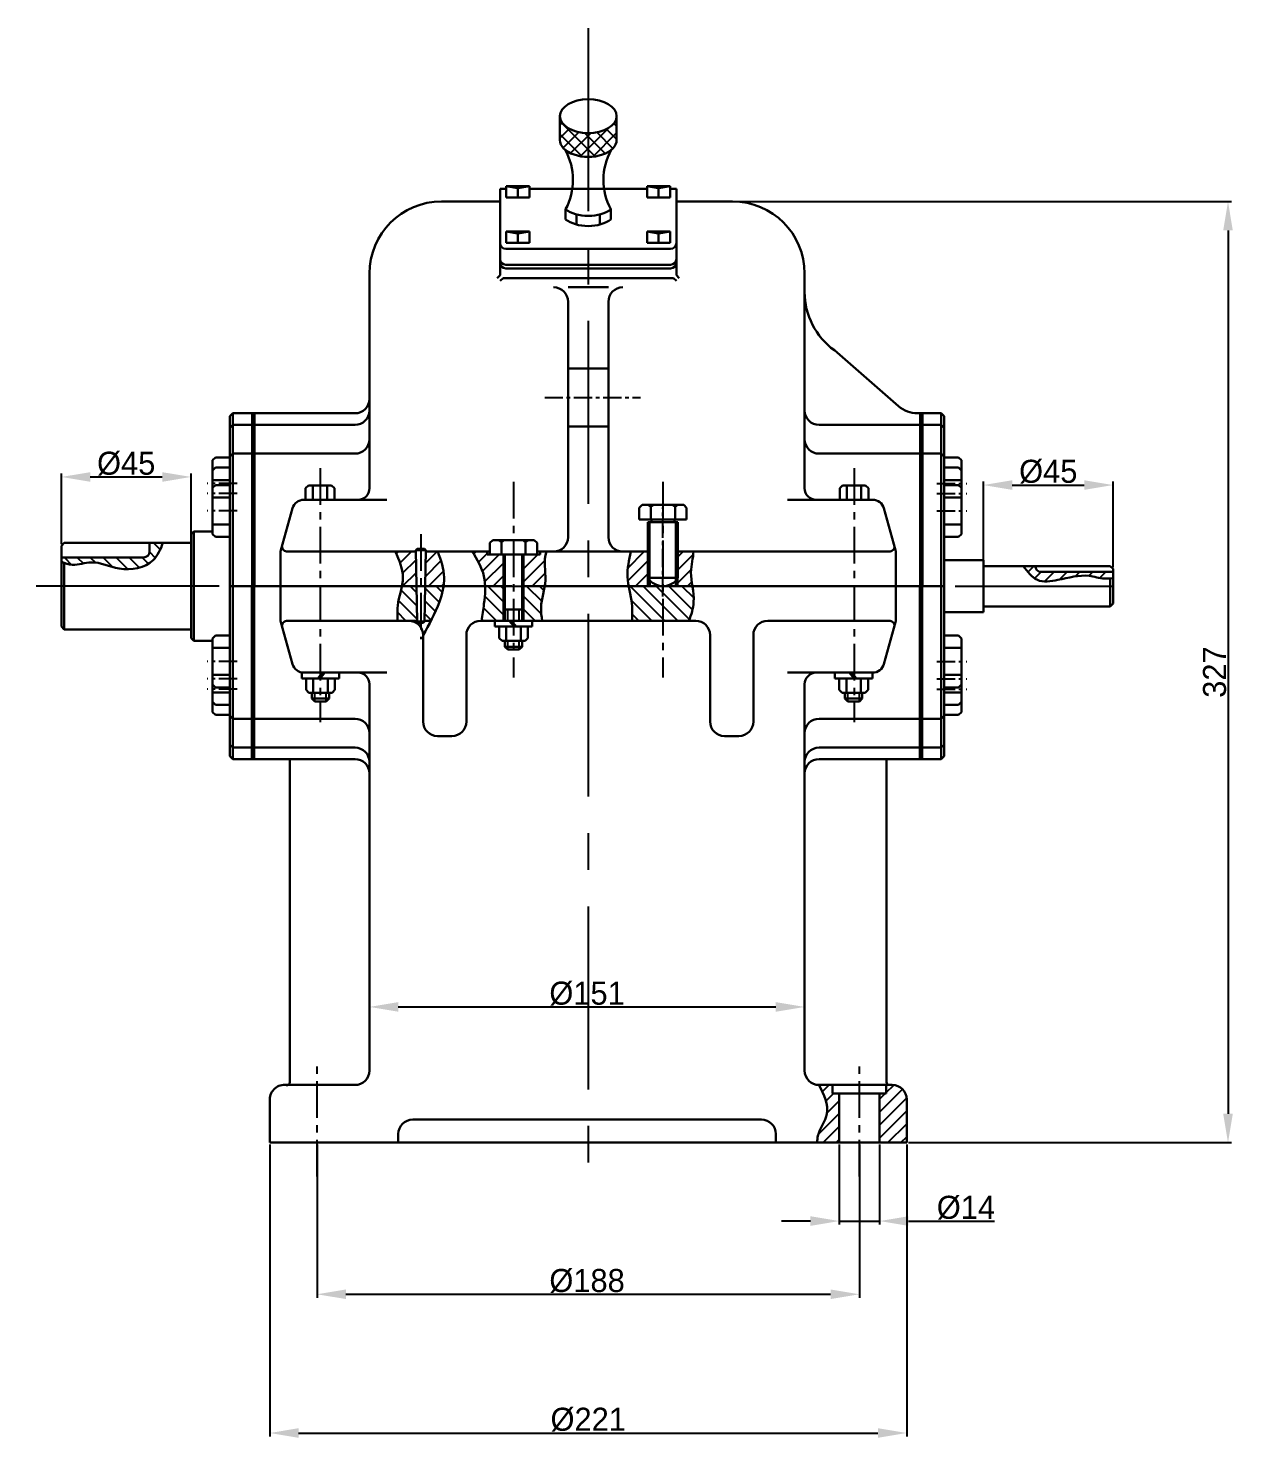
# Model space of a CAD drawing. Header units: millimetres. Extents: x 195 to 1387, y 105 to 1062.
# Drawn here: x 968.8 to 1386.8, y 567.5 to 1056.7 of the extents above; entities that cross this region are included whole.
import ezdxf

# ---------------------------------------------------------------- set-up
doc = ezdxf.new("R2010")
doc.units = ezdxf.units.MM
doc.header["$PDSIZE"] = -1
doc.linetypes.add('CENTER', pattern=[10.16, 6.35, -1.27, 1.27, -1.27])
doc.layers.get('0').update_dxf_attribs({"lineweight": 30})
doc.layers.add('中心线', color=1, linetype='CENTER')
doc.layers.add('细线', color=7, linetype='Continuous')
doc.layers.add('特粗线', color=7, linetype='Continuous', lineweight=60)
doc.dimstyles.new('ISO-25', dxfattribs={"dimtxt": 8, "dimasz": 10, "dimexe": 1.25, "dimexo": 0.625, "dimtad": 1, "dimdec": 0, "dimtxsty": 'Standard', "dimcen": 2.5, "dimadec": 0, "dimazin": 0, "dimtfac": 1, "dimtdec": 0, "dimtmove": 0, "dimatfit": 3, "dimfxl": 1, "dimarcsym": 0})

# ---------------------------------------------------------------- blocks, each defined once
blk = doc.blocks.new('*D17')
at = {"layer": 'Defpoints', "color": 0, "transparency": 16777216}
for p in [(1052.65, 669.95), (1273.65, 669.95), (1273.65, 569.16)]:
    blk.add_point(p, dxfattribs=at)
at = {"layer": '细线', "color": 0, "lineweight": -2, "transparency": 16777216}
for p, q in [((1052.65, 669.32), (1052.65, 567.91)), ((1273.65, 669.32), (1273.65, 567.91)), ((1062.65, 569.16), (1263.65, 569.16))]:
    blk.add_line(p, q, dxfattribs=at)
at = {"layer": '细线', "color": 0, "transparency": 16777216}
for points in [[(1062.65, 570.83), (1062.65, 567.5), (1052.65, 569.16)], [(1263.65, 570.83), (1263.65, 567.5), (1273.65, 569.16)]]:
    blk.add_solid(points, dxfattribs=at)
at = {"layer": '细线', "color": 0, "transparency": 16777216, "insert": (1163.15, 573.79), "char_height": 8, "attachment_point": 5}
blk.add_mtext('%%c221', dxfattribs=at)
blk = doc.blocks.new('*D25')
at = {"layer": 'Defpoints', "color": 0, "transparency": 16777216}
for p in [(1193.72, 996.55), (1273.65, 669.95), (1385.14, 669.95)]:
    blk.add_point(p, dxfattribs=at)
at = {"layer": '细线', "color": 0, "lineweight": -2, "transparency": 16777216}
for p, q in [((1194.35, 996.55), (1386.39, 996.55)), ((1385.14, 986.55), (1385.14, 679.95)), ((1274.27, 669.95), (1386.39, 669.95))]:
    blk.add_line(p, q, dxfattribs=at)
at = {"layer": '细线', "color": 0, "transparency": 16777216}
for points in [[(1383.47, 986.55), (1386.8, 986.55), (1385.14, 996.55)], [(1383.47, 679.95), (1386.8, 679.95), (1385.14, 669.95)]]:
    blk.add_solid(points, dxfattribs=at)
at = {"layer": '细线', "color": 0, "transparency": 16777216, "insert": (1380.51, 833.25), "char_height": 8, "attachment_point": 5, "rotation": 90}
blk.add_mtext('327', dxfattribs=at)
blk = doc.blocks.new('*D27')
at = {"layer": 'Defpoints', "color": 0, "transparency": 16777216}
for p in [(1238.24, 717.03), (1087.24, 694.95), (1238.24, 694.95)]:
    blk.add_point(p, dxfattribs=at)
at = {"layer": '细线', "color": 0, "lineweight": -2, "transparency": 16777216}
for p, q in [((1087.24, 695.57), (1087.24, 718.28)), ((1097.24, 717.03), (1228.24, 717.03)), ((1238.24, 695.57), (1238.24, 718.28))]:
    blk.add_line(p, q, dxfattribs=at)
at = {"layer": '细线', "color": 0, "transparency": 16777216}
for points in [[(1097.24, 718.7), (1097.24, 715.37), (1087.24, 717.03)], [(1228.24, 718.7), (1228.24, 715.37), (1238.24, 717.03)]]:
    blk.add_solid(points, dxfattribs=at)
at = {"layer": '细线', "color": 0, "transparency": 16777216, "insert": (1162.74, 721.66), "char_height": 8, "attachment_point": 5}
blk.add_mtext('%%c151', dxfattribs=at)
blk = doc.blocks.new('*D28')
at = {"layer": 'Defpoints', "color": 0, "transparency": 16777216}
for p in [(1069.06, 669.95), (1257.24, 669.95), (1257.24, 617.31)]:
    blk.add_point(p, dxfattribs=at)
at = {"layer": '细线', "color": 0, "lineweight": -2, "transparency": 16777216}
for p, q in [((1069.06, 669.32), (1069.06, 616.06)), ((1257.24, 669.32), (1257.24, 616.06)), ((1079.06, 617.31), (1247.24, 617.31))]:
    blk.add_line(p, q, dxfattribs=at)
at = {"layer": '细线', "color": 0, "transparency": 16777216}
for points in [[(1079.06, 618.98), (1079.06, 615.65), (1069.06, 617.31)], [(1247.24, 618.98), (1247.24, 615.65), (1257.24, 617.31)]]:
    blk.add_solid(points, dxfattribs=at)
at = {"layer": '细线', "color": 0, "transparency": 16777216, "insert": (1162.74, 621.94), "char_height": 8, "attachment_point": 5}
blk.add_mtext('%%c188', dxfattribs=at)
blk = doc.blocks.new('*D37')
at = {"layer": 'Defpoints', "color": 0, "transparency": 16777216}
for p in [(1250.24, 669.95), (1264.24, 669.95), (1264.24, 642.72)]:
    blk.add_point(p, dxfattribs=at)
at = {"layer": '细线', "color": 0, "lineweight": -2, "transparency": 16777216}
for p, q in [((1250.24, 669.32), (1250.24, 641.47)), ((1264.24, 669.32), (1264.24, 641.47)), ((1240.24, 642.72), (1230.24, 642.72)), ((1250.24, 642.72), (1264.24, 642.72)), ((1274.24, 642.72), (1304.16, 642.72))]:
    blk.add_line(p, q, dxfattribs=at)
at = {"layer": '细线', "color": 0, "transparency": 16777216}
for points in [[(1240.24, 644.39), (1240.24, 641.05), (1250.24, 642.72)], [(1274.24, 644.39), (1274.24, 641.05), (1264.24, 642.72)]]:
    blk.add_solid(points, dxfattribs=at)
at = {"layer": '细线', "color": 0, "transparency": 16777216, "insert": (1294.2, 647.34), "char_height": 8, "attachment_point": 5}
blk.add_mtext('%%c14', dxfattribs=at)
blk = doc.blocks.new('*D41')
at = {"layer": 'Defpoints', "color": 0, "transparency": 16777216}
for p in [(1025.33, 900.96), (980.33, 877.05), (1025.33, 878.05)]:
    blk.add_point(p, dxfattribs=at)
at = {"layer": '细线', "color": 0, "lineweight": -2, "transparency": 16777216}
for p, q in [((980.33, 877.67), (980.33, 902.21)), ((990.33, 900.96), (1015.33, 900.96)), ((1025.33, 878.67), (1025.33, 902.21))]:
    blk.add_line(p, q, dxfattribs=at)
at = {"layer": '细线', "color": 0, "transparency": 16777216}
for points in [[(990.33, 902.62), (990.33, 899.29), (980.33, 900.96)], [(1015.33, 902.62), (1015.33, 899.29), (1025.33, 900.96)]]:
    blk.add_solid(points, dxfattribs=at)
at = {"layer": '细线', "color": 0, "transparency": 16777216, "insert": (1002.83, 905.58), "char_height": 8, "attachment_point": 5}
blk.add_mtext('%%c45', dxfattribs=at)
blk = doc.blocks.new('*D42')
at = {"layer": 'Defpoints', "color": 0, "transparency": 16777216}
for p in [(1345.26, 898.15), (1300.26, 870.05), (1345.26, 869.05)]:
    blk.add_point(p, dxfattribs=at)
at = {"layer": '细线', "color": 0, "lineweight": -2, "transparency": 16777216}
for p, q in [((1300.26, 870.67), (1300.26, 899.4)), ((1310.26, 898.15), (1335.26, 898.15)), ((1345.26, 869.67), (1345.26, 899.4))]:
    blk.add_line(p, q, dxfattribs=at)
at = {"layer": '细线', "color": 0, "transparency": 16777216}
for points in [[(1310.26, 899.82), (1310.26, 896.49), (1300.26, 898.15)], [(1335.26, 899.82), (1335.26, 896.49), (1345.26, 898.15)]]:
    blk.add_solid(points, dxfattribs=at)
at = {"layer": '细线', "color": 0, "transparency": 16777216, "insert": (1322.76, 902.78), "char_height": 8, "attachment_point": 5}
blk.add_mtext('%%c45', dxfattribs=at)

msp = doc.modelspace()

# ---------------------------------------------------------------- hatches: boundary and pattern name
at = {"layer": '细线'}
h = msp.add_hatch(dxfattribs=at)
h.set_pattern_fill('ANSI37', color=256, angle=90)
edge = h.paths.add_edge_path()
edge.add_ellipse((1163.15, 1026.17), major_axis=(-9.85, 0), ratio=0.595564, start_angle=0, end_angle=90, ccw=False)
edge.add_line((1153.3, 1026.17), (1153.3, 1025.17))
edge.add_line((1153.3, 1025.17), (1153.3, 1017.9))
edge.add_ellipse((1163.15, 1017.9), major_axis=(-9.85, 0), ratio=0.595564, start_angle=360, end_angle=396.0961)
edge.add_ellipse((1163.15, 1017.9), major_axis=(-9.85, 0), ratio=0.595564, start_angle=396.0961, end_angle=450)
edge.add_line((1163.15, 1012.03), (1163.15, 1020.3))
edge = h.paths.add_edge_path()
edge.add_ellipse((1163.15, 1017.9), major_axis=(-9.85, 0), ratio=0.595564, start_angle=503.9039, end_angle=540)
edge.add_line((1173, 1017.9), (1173, 1025.17))
edge.add_line((1173, 1025.17), (1173, 1026.17))
edge.add_ellipse((1163.15, 1026.17), major_axis=(-9.85, 0), ratio=0.595564, start_angle=90, end_angle=180, ccw=False)
edge.add_line((1163.15, 1020.3), (1163.15, 1012.03))
edge.add_ellipse((1163.15, 1017.9), major_axis=(-9.85, 0), ratio=0.595564, start_angle=450, end_angle=503.9039)
h = msp.add_hatch(dxfattribs=at)
h.set_pattern_fill('ANSI31', color=256, angle=90)
edge = h.paths.add_edge_path()
edge.add_spline(control_points=[(981.33, 871.1), (982.25, 870.78), (985.3, 870.03), (991.93, 872.53), (1000.68, 867.76), (1012.09, 869.88), (1014.73, 875.79), (1015.57, 878.05)], knot_values=[1.498811, 1.498811, 1.498811, 1.498811, 4.417883, 11.044477, 20.980971, 33.080141, 39.995309, 39.995309, 39.995309, 39.995309], degree=3, periodic=0)
edge.add_line((1015.57, 878.05), (1010.92, 878.05))
edge.add_line((1010.92, 878.05), (1010.92, 875.05))
edge.add_arc((1008.92, 875.05), 2, -90, 0, ccw=False)
edge.add_line((1008.92, 873.05), (980.33, 873.05))
edge.add_line((980.33, 873.05), (980.33, 871.49))
edge.add_spline(control_points=[(980.33, 871.49), (980.66, 871.35), (981, 871.22), (981.33, 871.1)], knot_values=[39.995309, 39.995309, 39.995309, 39.995309, 41.052372, 41.052372, 41.052372, 41.052372], degree=3, periodic=0)
h = msp.add_hatch(dxfattribs=at)
h.set_pattern_fill('ANSI31', color=256)
h.set_pattern_definition([(45, (-244.7357, 0), (-2.245064, 2.245064), [])])
edge = h.paths.add_edge_path()
edge.add_line((1103.36, 875.05), (1096.2, 875.05))
edge.add_spline(control_points=[(1096.2, 875.05), (1097.51, 872.07), (1099.26, 868.11), (1098.72, 864.06), (1098.52, 863.05)], knot_values=[0, 0, 0, 0, 9.350647, 12.461994, 12.461994, 12.461994, 12.461994], degree=3, periodic=0)
edge.add_line((1098.52, 863.05), (1103.6, 863.05))
edge.add_line((1103.6, 863.05), (1103.36, 875.05))
edge = h.paths.add_edge_path()
edge.add_spline(control_points=[(1112.98, 863.05), (1113.13, 864.06), (1113.43, 868.13), (1112.01, 872.08), (1110.95, 875.05)], knot_values=[0, 0, 0, 0, 3.062649, 12.304009, 12.304009, 12.304009, 12.304009], degree=3, periodic=0)
edge.add_line((1110.95, 875.05), (1106.82, 875.05))
edge.add_line((1106.82, 875.05), (1106.58, 863.05))
edge.add_line((1106.58, 863.05), (1112.98, 863.05))
edge = h.paths.add_edge_path()
edge.add_line((1133.73, 874.05), (1128.03, 874.05))
edge.add_line((1128.03, 874.05), (1128.03, 875.05))
edge.add_line((1128.03, 875.05), (1122.93, 875.05))
edge.add_spline(control_points=[(1122.93, 875.05), (1124.6, 872.3), (1126.9, 868.5), (1127.36, 864.24), (1127.39, 863.05)], knot_values=[0, 0, 0, 0, 9.408365, 12.973442, 12.973442, 12.973442, 12.973442], degree=3, periodic=0)
edge.add_line((1127.39, 863.05), (1133.73, 863.05))
edge.add_line((1133.73, 863.05), (1133.73, 874.05))
edge = h.paths.add_edge_path()
edge.add_spline(control_points=[(1148.05, 863.05), (1148.16, 863.73), (1148.64, 867.68), (1147.47, 871.71), (1148.7, 875.05)], knot_values=[0, 0, 0, 0, 2.087148, 12.131984, 12.131984, 12.131984, 12.131984], degree=3, periodic=0)
edge.add_line((1148.7, 875.05), (1146.43, 875.05))
edge.add_line((1146.43, 875.05), (1146.43, 874.05))
edge.add_line((1146.43, 874.05), (1140.73, 874.05))
edge.add_line((1140.73, 874.05), (1140.73, 863.05))
edge.add_line((1140.73, 863.05), (1148.05, 863.05))
edge = h.paths.add_edge_path()
edge.add_line((1183.87, 875.05), (1177.93, 875.05))
edge.add_spline(control_points=[(1177.93, 875.05), (1177.29, 872.13), (1176.4, 868.11), (1177, 864.13), (1177.2, 863.05)], knot_values=[0, 0, 0, 0, 8.809487, 12.122168, 12.122168, 12.122168, 12.122168], degree=3, periodic=0)
edge.add_line((1177.2, 863.05), (1183.87, 863.05))
edge.add_line((1183.87, 863.05), (1183.87, 875.05))
edge = h.paths.add_edge_path()
edge.add_spline(control_points=[(1199.31, 863.05), (1199.06, 864.72), (1198.32, 869.39), (1199.65, 872.82), (1199.65, 875.05)], knot_values=[0, 0, 0, 0, 4.929223, 14.126739, 14.126739, 14.126739, 14.126739], degree=3, periodic=0)
edge.add_line((1199.65, 875.05), (1194.27, 875.05))
edge.add_line((1194.27, 875.05), (1194.27, 863.05))
edge.add_line((1194.27, 863.05), (1199.31, 863.05))
h.paths.add_polyline_path([(1184.57, 865.01, -0.047041), (1183.87, 865.93), (1183.87, 863.05), (1184.57, 863.05)])
h.paths.add_polyline_path([(1194.27, 865.93, -0.047041), (1193.57, 865.01), (1193.57, 863.05), (1194.27, 863.05)])
h = msp.add_hatch(dxfattribs=at)
h.set_pattern_fill('ANSI31', color=256)
h.set_pattern_definition([(45, (-234.7357, 0), (-2.245064, 2.245064), [])])
edge = h.paths.add_edge_path()
edge.add_arc((1320.26, 870.05), 2, 180, 270, ccw=False)
edge.add_line((1318.26, 870.05), (1314.1, 870.05))
edge.add_spline(control_points=[(1314.1, 870.05), (1315.56, 868.06), (1318.52, 863.99), (1327.64, 865.29), (1335.1, 867.6), (1341.15, 865.59), (1343.58, 865.66), (1344.26, 865.73)], knot_values=[0, 0, 0, 0, 6.862652, 13.992725, 24.931987, 30.283326, 32.332083, 32.332083, 32.332083, 32.332083], degree=3, periodic=0)
edge.add_spline(control_points=[(1344.26, 865.73), (1344.59, 865.76), (1344.93, 865.81), (1345.26, 865.86)], knot_values=[32.332083, 32.332083, 32.332083, 32.332083, 33.343447, 33.343447, 33.343447, 33.343447], degree=3, periodic=0)
edge.add_line((1345.26, 865.86), (1345.26, 868.05))
edge.add_line((1345.26, 868.05), (1320.26, 868.05))
h = msp.add_hatch(dxfattribs=at)
h.set_pattern_fill('ANSI31', color=256, angle=90)
h.set_pattern_definition([(135, (-244.7357, 0), (-2.245064, -2.245064), [])])
edge = h.paths.add_edge_path()
edge.add_line((1103.6, 863.05), (1098.52, 863.05))
edge.add_spline(control_points=[(1098.52, 863.05), (1098.07, 860.79), (1096.72, 856.81), (1096.94, 852.77), (1097.04, 851.05)], knot_values=[12.461994, 12.461994, 12.461994, 12.461994, 19.383069, 24.545653, 24.545653, 24.545653, 24.545653], degree=3, periodic=0)
edge.add_line((1097.04, 851.05), (1100.86, 851.05))
edge.add_line((1100.86, 851.05), (1103.83, 851.05))
edge.add_line((1103.83, 851.05), (1103.6, 863.05))
edge = h.paths.add_edge_path()
edge.add_spline(control_points=[(1108.57, 851.05), (1109.66, 853.16), (1111.46, 857.02), (1112.7, 861.2), (1112.98, 863.05)], knot_values=[12.304009, 12.304009, 12.304009, 12.304009, 19.459979, 25.038318, 25.038318, 25.038318, 25.038318], degree=3, periodic=0)
edge.add_line((1112.98, 863.05), (1106.58, 863.05))
edge.add_line((1106.58, 863.05), (1106.34, 851.05))
edge.add_line((1106.34, 851.05), (1108.57, 851.05))
edge = h.paths.add_edge_path()
edge.add_line((1133.73, 863.05), (1127.39, 863.05))
edge.add_spline(control_points=[(1127.39, 863.05), (1127.44, 861.02), (1127.01, 856.92), (1126.43, 852.98), (1126.13, 851.05)], knot_values=[12.973442, 12.973442, 12.973442, 12.973442, 19.049997, 24.964293, 24.964293, 24.964293, 24.964293], degree=3, periodic=0)
edge.add_line((1126.13, 851.05), (1133.73, 851.05))
edge.add_line((1133.73, 851.05), (1133.73, 863.05))
edge = h.paths.add_edge_path()
edge.add_spline(control_points=[(1147.2, 851.05), (1146.93, 852.56), (1146.41, 856.61), (1147.64, 860.56), (1148.05, 863.05)], knot_values=[12.131984, 12.131984, 12.131984, 12.131984, 16.692239, 24.34762, 24.34762, 24.34762, 24.34762], degree=3, periodic=0)
edge.add_line((1148.05, 863.05), (1140.73, 863.05))
edge.add_line((1140.73, 863.05), (1140.73, 851.05))
edge.add_line((1140.73, 851.05), (1147.2, 851.05))
edge = h.paths.add_edge_path()
edge.add_line((1189.07, 863.05), (1177.2, 863.05))
edge.add_spline(control_points=[(1177.2, 863.05), (1177.58, 861.02), (1178.6, 857.05), (1178.4, 853.02), (1178.31, 851.05)], knot_values=[12.122168, 12.122168, 12.122168, 12.122168, 18.302542, 24.196774, 24.196774, 24.196774, 24.196774], degree=3, periodic=0)
edge.add_line((1178.31, 851.05), (1189.07, 851.05))
edge.add_line((1189.07, 851.05), (1189.07, 863.05))
edge = h.paths.add_edge_path()
edge.add_spline(control_points=[(1198.09, 851.05), (1198.92, 853.16), (1200.14, 857), (1199.57, 861.23), (1199.31, 863.05)], knot_values=[14.126739, 14.126739, 14.126739, 14.126739, 20.867481, 26.195087, 26.195087, 26.195087, 26.195087], degree=3, periodic=0)
edge.add_line((1199.31, 863.05), (1189.07, 863.05))
edge.add_line((1189.07, 863.05), (1189.07, 851.05))
edge.add_line((1189.07, 851.05), (1198.09, 851.05))
h = msp.add_hatch(dxfattribs=at)
h.set_pattern_fill('ANSI31', color=256)
edge = h.paths.add_edge_path()
edge.add_line((1250.24, 686.95), (1247.95, 686.95))
edge.add_line((1247.95, 686.95), (1247.95, 689.95))
edge.add_line((1247.95, 689.95), (1243.2, 689.95))
edge.add_spline(control_points=[(1243.2, 689.95), (1244.9, 686.54), (1247.94, 680.42), (1242.89, 674.22), (1242.59, 670.73), (1242.58, 669.95)], knot_values=[0, 0, 0, 0, 10.413172, 18.670034, 21.02043, 21.02043, 21.02043, 21.02043], degree=3, periodic=0)
edge.add_line((1242.58, 669.95), (1250.24, 669.95))
edge.add_line((1250.24, 669.95), (1250.24, 686.95))
h.paths.add_polyline_path([(1273.65, 684.95, 0.414214), (1268.65, 689.95), (1267.68, 689.95), (1266.53, 689.95), (1266.53, 686.95), (1264.24, 686.95), (1264.24, 669.95), (1273.65, 669.95)])

# ---------------------------------------------------------------- linework, layer by layer
for p, q in [((1153.3, 1026.17), (1153.3, 1025.17)), ((1153.3, 1025.17), (1153.3, 1017.9)), ((1173, 1026.17), (1173, 1025.17)), ((1173, 1025.17), (1173, 1017.9)), ((1132.58, 1000.9), (1134.72, 1000.9)), ((1132.58, 1000.9), (1132.58, 982.14)), ((1142.72, 1001.9), (1134.72, 1001.9)), ((1134.72, 1001.9), (1134.72, 1000.9)), ((1134.72, 1001.9), (1138.72, 1001.14)), ((1134.72, 1000.9), (1134.72, 997.9)), ((1138.72, 1001.14), (1142.72, 1001.9)), ((1138.72, 1001.14), (1138.72, 997.9)), ((1142.72, 997.9), (1142.72, 1001.9)), ((1142.72, 1000.9), (1183.58, 1000.9)), ((1183.58, 997.9), (1183.58, 1001.9)), ((1183.58, 1001.9), (1191.58, 1001.9)), ((1187.58, 1001.14), (1183.58, 1001.9)), ((1191.58, 1001.9), (1187.58, 1001.14)), ((1187.58, 1001.14), (1187.58, 997.9)), ((1191.58, 1001.9), (1191.58, 1000.9)), ((1191.58, 1000.9), (1191.58, 997.9)), ((1191.58, 1000.9), (1193.72, 1000.9)), ((1193.72, 1000.9), (1193.72, 982.14)), ((1112.24, 996.55), (1132.58, 996.55)), ((1134.72, 997.9), (1139.72, 997.9)), ((1139.72, 997.9), (1142.72, 997.9)), ((1155.3, 993.86), (1155.3, 990.36)), ((1171, 993.86), (1171, 990.36)), ((1186.58, 997.9), (1183.58, 997.9)), ((1191.58, 997.9), (1186.58, 997.9)), ((1193.72, 996.55), (1213.24, 996.55)), ((1159.07, 992.06), (1159.07, 988.56)), ((1167.23, 992.06), (1167.23, 988.56)), ((1142.72, 986.19), (1134.72, 986.19)), ((1134.72, 986.19), (1134.72, 985.19)), ((1134.72, 986.19), (1138.72, 985.43)), ((1134.72, 985.19), (1134.72, 982.19)), ((1138.72, 985.43), (1142.72, 986.19)), ((1138.72, 985.43), (1138.72, 982.19)), ((1142.72, 982.19), (1142.72, 986.19)), ((1183.58, 982.19), (1183.58, 986.19)), ((1183.58, 986.19), (1191.58, 986.19)), ((1187.58, 985.43), (1183.58, 986.19)), ((1191.58, 986.19), (1187.58, 985.43)), ((1187.58, 985.43), (1187.58, 982.19)), ((1191.58, 986.19), (1191.58, 985.19)), ((1191.58, 985.19), (1191.58, 982.19)), ((1132.58, 982.14), (1132.58, 970.94)), ((1134.58, 980.14), (1191.72, 980.14)), ((1134.72, 982.19), (1139.72, 982.19)), ((1139.72, 982.19), (1142.72, 982.19)), ((1186.58, 982.19), (1183.58, 982.19)), ((1191.58, 982.19), (1186.58, 982.19)), ((1193.72, 982.14), (1193.72, 970.94)), ((1134.58, 974.6), (1191.72, 974.6)), ((1087.24, 971.55), (1087.24, 897.05)), ((1132.58, 970.94), (1131.58, 969.94)), ((1133.58, 970.01), (1132.58, 969.01)), ((1133.58, 970.01), (1192.72, 970.01)), ((1134.58, 973.35), (1191.72, 973.35)), ((1192.72, 970.01), (1193.72, 969.01)), ((1193.72, 970.94), (1194.72, 969.94)), ((1238.24, 971.55), (1238.24, 965.14)), ((1156.15, 966.78), (1163.15, 966.78)), ((1170.15, 966.78), (1163.15, 966.78)), ((1238.24, 965.14), (1238.24, 928.05)), ((1156.15, 961.78), (1156.15, 880.05)), ((1170.15, 961.78), (1170.15, 880.05)), ((1270.83, 925.51), (1248.55, 944.92)), ((1156.15, 938.58), (1170.15, 938.58)), ((1163.15, 938.58), (1170.15, 938.58)), ((1238.24, 928.05), (1238.24, 914.05)), ((1038.83, 922.05), (1039.83, 923.05)), ((1038.83, 918.05), (1038.83, 922.05)), ((1082.24, 923.05), (1039.83, 923.05)), ((1039.83, 923.05), (1039.83, 863.05)), ((1278.65, 923.05), (1277.39, 923.05)), ((1278.65, 923.05), (1285.65, 923.05)), ((1285.65, 923.05), (1285.65, 863.05)), ((1286.65, 922.05), (1285.65, 923.05)), ((1286.65, 918.05), (1286.65, 922.05)), ((1038.83, 918.05), (1039.83, 919.05)), ((1038.83, 908.05), (1038.83, 918.05)), ((1082.24, 919.05), (1039.83, 919.05)), ((1156.15, 918.48), (1170.15, 918.48)), ((1243.24, 919.05), (1285.65, 919.05)), ((1286.65, 918.05), (1285.65, 919.05)), ((1286.65, 908.05), (1286.65, 918.05)), ((1238.24, 914.05), (1238.24, 897.05)), ((1032.83, 906.74), (1033.83, 907.74)), ((1032.83, 906.74), (1032.83, 903.22)), ((1038.83, 907.74), (1033.83, 907.74)), ((1038.83, 908.05), (1039.83, 909.05)), ((1038.83, 908.05), (1038.83, 863.05)), ((1082.24, 909.05), (1039.83, 909.05)), ((1243.24, 909.05), (1285.65, 909.05)), ((1286.65, 908.05), (1285.65, 909.05)), ((1286.65, 908.05), (1286.65, 863.05)), ((1286.65, 907.74), (1291.65, 907.74)), ((1292.65, 906.74), (1291.65, 907.74)), ((1292.65, 906.74), (1292.65, 903.22)), ((1032.83, 903.22), (1033.83, 904.22)), ((1033.04, 903.43), (1032.83, 903.43)), ((1032.83, 903.22), (1032.83, 897.15)), ((1038.83, 904.22), (1033.83, 904.22)), ((1286.65, 904.22), (1291.65, 904.22)), ((1292.65, 903.22), (1291.65, 904.22)), ((1292.43, 903.43), (1292.65, 903.43)), ((1292.65, 903.22), (1292.65, 897.15)), ((1038.83, 899.9), (1032.83, 899.9)), ((1032.83, 897.15), (1033.83, 898.15)), ((1032.83, 897.15), (1032.83, 889.15)), ((1038.83, 898.15), (1033.83, 898.15)), ((1066.08, 898.05), (1065.08, 897.05)), ((1065.08, 893.05), (1065.08, 897.05)), ((1066.08, 898.05), (1067.08, 898.05)), ((1067.58, 897.85), (1067.08, 898.05)), ((1073.08, 898.05), (1067.08, 898.05)), ((1068.08, 898.05), (1067.58, 897.85)), ((1067.58, 897.85), (1067.58, 893.05)), ((1072.58, 897.84), (1072.08, 898.05)), ((1073.08, 898.05), (1072.58, 897.84)), ((1072.58, 897.84), (1072.58, 893.05)), ((1074.08, 898.05), (1073.08, 898.05)), ((1074.08, 898.05), (1075.08, 897.05)), ((1075.08, 893.05), (1075.08, 897.05)), ((1251.4, 898.05), (1250.4, 897.05)), ((1250.4, 893.05), (1250.4, 897.05)), ((1251.4, 898.05), (1252.4, 898.05)), ((1252.4, 898.05), (1252.9, 897.84)), ((1252.4, 898.05), (1258.4, 898.05)), ((1252.9, 897.84), (1253.4, 898.05)), ((1252.9, 897.84), (1252.9, 893.05)), ((1257.4, 898.05), (1257.9, 897.85)), ((1257.9, 897.85), (1258.4, 898.05)), ((1257.9, 897.85), (1257.9, 893.05)), ((1259.4, 898.05), (1258.4, 898.05)), ((1259.4, 898.05), (1260.4, 897.05)), ((1260.4, 893.05), (1260.4, 897.05)), ((1286.65, 899.9), (1292.65, 899.9)), ((1286.65, 898.15), (1291.65, 898.15)), ((1292.65, 897.15), (1291.65, 898.15)), ((1292.65, 897.15), (1292.65, 889.15)), ((1038.83, 893.83), (1032.83, 893.83)), ((1064.43, 893.05), (1083.24, 893.05)), ((1083.24, 893.05), (1093.24, 893.05)), ((1181.87, 891.25), (1180.87, 890.25)), ((1181.87, 891.25), (1183.87, 891.25)), ((1184.87, 890.55), (1183.87, 891.25)), ((1183.87, 891.25), (1185.87, 891.25)), ((1184.87, 890.55), (1185.87, 891.25)), ((1184.87, 886.25), (1184.87, 890.55)), ((1185.87, 891.25), (1192.27, 891.25)), ((1193.27, 890.55), (1192.27, 891.25)), ((1192.27, 891.25), (1193.82, 891.25)), ((1193.27, 890.55), (1194.27, 891.25)), ((1193.27, 886.25), (1193.27, 890.55)), ((1193.82, 891.25), (1194.27, 891.25)), ((1194.27, 891.25), (1196.27, 891.25)), ((1196.27, 891.25), (1197.27, 890.25)), ((1242.24, 893.05), (1232.24, 893.05)), ((1242.24, 893.05), (1261.87, 893.05)), ((1286.65, 893.83), (1292.65, 893.83)), ((1032.83, 881.15), (1032.83, 889.15)), ((1060.58, 890.12), (1056.54, 875.57)), ((1180.87, 886.25), (1180.87, 890.25)), ((1180.87, 886.25), (1197.27, 886.25)), ((1185.07, 885.25), (1185.07, 886.25)), ((1193.07, 885.25), (1193.07, 886.25)), ((1197.27, 886.25), (1197.27, 890.25)), ((1265.72, 890.12), (1269.76, 875.57)), ((1292.65, 881.15), (1292.65, 889.15)), ((1025.33, 881.05), (1026.33, 882.05)), ((1025.33, 845.05), (1025.33, 881.05)), ((1032.83, 882.05), (1026.33, 882.05)), ((1026.33, 882.05), (1026.33, 844.05)), ((1038.83, 884.46), (1032.83, 884.46)), ((1032.83, 881.15), (1033.83, 880.15)), ((1183.87, 885.25), (1194.27, 885.25)), ((1183.87, 876.46), (1183.87, 885.25)), ((1194.27, 876.46), (1194.27, 885.25)), ((1286.65, 884.46), (1292.65, 884.46)), ((1292.65, 881.15), (1291.65, 880.15)), ((980.33, 877.05), (981.33, 878.05)), ((980.33, 877.05), (980.33, 858.61)), ((1025.33, 878.05), (981.33, 878.05)), ((1010.92, 875.05), (1010.92, 878.05)), ((1038.83, 880.15), (1033.83, 880.15)), ((1103.84, 876.05), (1103.35, 875.55)), ((1106.34, 876.05), (1103.84, 876.05)), ((1106.34, 876.05), (1106.83, 875.55)), ((1130.03, 879.05), (1129.03, 878.05)), ((1129.03, 874.05), (1129.03, 878.05)), ((1130.03, 879.05), (1132.03, 879.05)), ((1133.03, 878.35), (1132.03, 879.05)), ((1132.03, 879.05), (1134.03, 879.05)), ((1133.03, 878.35), (1134.03, 879.05)), ((1133.03, 874.05), (1133.03, 878.35)), ((1134.03, 879.05), (1140.43, 879.05)), ((1141.43, 878.35), (1140.43, 879.05)), ((1140.43, 879.05), (1141.98, 879.05)), ((1141.43, 878.35), (1142.43, 879.05)), ((1141.43, 874.05), (1141.43, 878.35)), ((1141.98, 879.05), (1142.43, 879.05)), ((1142.43, 879.05), (1144.43, 879.05)), ((1144.43, 879.05), (1145.43, 878.05)), ((1145.43, 874.05), (1145.43, 878.05)), ((1183.87, 865.93), (1183.87, 876.46)), ((1194.27, 865.93), (1194.27, 876.46)), ((1286.65, 880.15), (1291.65, 880.15)), ((980.33, 873.05), (1008.92, 873.05)), ((981.33, 871.1), (981.33, 848.05)), ((1056.39, 874.5), (1056.39, 863.05)), ((1085.24, 875.05), (1058.63, 875.05)), ((1103.36, 875.05), (1085.24, 875.05)), ((1103.35, 875.55), (1103.84, 850.8)), ((1103.35, 875.55), (1106.83, 875.55)), ((1106.83, 875.55), (1106.34, 850.8)), ((1128.03, 875.05), (1106.82, 875.05)), ((1128.03, 874.05), (1128.03, 875.05)), ((1129.03, 875.05), (1128.03, 875.05)), ((1128.03, 874.05), (1137.23, 874.05)), ((1129.03, 874.05), (1145.43, 874.05)), ((1133.73, 851.05), (1133.73, 874.05)), ((1134.23, 851.05), (1134.23, 874.05)), ((1146.43, 874.05), (1137.23, 874.05)), ((1140.23, 851.05), (1140.23, 874.05)), ((1140.73, 851.05), (1140.73, 874.05)), ((1146.43, 875.05), (1145.43, 875.05)), ((1175.15, 875.05), (1146.43, 875.05)), ((1146.43, 874.05), (1146.43, 875.05)), ((1175.15, 875.05), (1183.87, 875.05)), ((1194.27, 875.05), (1240.24, 875.05)), ((1240.24, 875.05), (1267.49, 875.05)), ((1269.91, 874.5), (1269.91, 863.05)), ((1300.26, 872.05), (1286.65, 872.05)), ((1300.26, 872.05), (1300.26, 854.05)), ((1183.87, 865.93), (1194.27, 865.93)), ((1344.26, 870.05), (1300.26, 870.05)), ((1318.26, 870.05), (1318.26, 870.05)), ((1345.26, 868.05), (1320.26, 868.05)), ((1345.26, 869.05), (1344.26, 870.05)), ((1345.26, 857.05), (1345.26, 869.05)), ((1087.24, 863.05), (1038.83, 863.05)), ((1038.83, 818.05), (1038.83, 863.05)), ((1039.83, 803.05), (1039.83, 863.05)), ((1056.39, 851.59), (1056.39, 863.05)), ((1087.24, 863.05), (1103.84, 863.05)), ((1106.34, 863.05), (1134.23, 863.05)), ((1140.23, 863.05), (1238.24, 863.05)), ((1184.57, 863.05), (1184.57, 865.01)), ((1193.57, 863.05), (1193.57, 865.01)), ((1238.24, 863.05), (1286.65, 863.05)), ((1269.91, 851.59), (1269.91, 863.05)), ((1285.65, 803.05), (1285.65, 863.05)), ((1286.65, 818.05), (1286.65, 863.05)), ((1344.26, 865.73), (1344.26, 856.05)), ((980.33, 849.05), (980.33, 858.61)), ((1345.26, 857.05), (1344.26, 856.05)), ((1134.23, 854.91), (1140.23, 854.91)), ((1300.26, 854.05), (1286.65, 854.05)), ((1344.26, 856.05), (1300.26, 856.05)), ((980.33, 849.05), (981.33, 848.05)), ((1025.33, 848.05), (981.33, 848.05)), ((1060.58, 835.98), (1056.54, 850.52)), ((1085.24, 851.05), (1058.81, 851.05)), ((1100.86, 851.05), (1085.24, 851.05)), ((1100.86, 851.05), (1103.83, 851.05)), ((1103.84, 850.8), (1106.34, 850.8)), ((1103.84, 850.8), (1104.35, 850.3)), ((1104.35, 850.3), (1105.83, 850.3)), ((1105.83, 850.3), (1106.34, 850.8)), ((1106.34, 851.05), (1108.57, 851.05)), ((1125.86, 851.05), (1200.44, 851.05)), ((1130.73, 849.05), (1130.73, 851.05)), ((1143.73, 849.05), (1130.73, 849.05)), ((1132.23, 849.05), (1132.23, 845.05)), ((1134.73, 844.26), (1134.73, 849.05)), ((1137.4, 849.05), (1135.7, 851.05)), ((1138.2, 849.05), (1136.5, 851.05)), ((1139.73, 844.25), (1139.73, 849.05)), ((1142.23, 849.05), (1142.23, 845.05)), ((1143.73, 849.05), (1143.73, 851.05)), ((1225.44, 851.05), (1240.24, 851.05)), ((1240.24, 851.05), (1267.49, 851.05)), ((1265.72, 835.98), (1269.76, 850.52)), ((1025.33, 845.05), (1026.33, 844.05)), ((1032.83, 844.05), (1026.33, 844.05)), ((1032.83, 844.95), (1033.83, 845.95)), ((1032.83, 844.95), (1032.83, 836.95)), ((1038.83, 841.63), (1032.83, 841.63)), ((1038.83, 845.95), (1033.83, 845.95)), ((1105.86, 846.05), (1105.86, 816.05)), ((1120.86, 846.05), (1120.86, 816.05)), ((1133.23, 844.05), (1132.23, 845.05)), ((1133.23, 844.05), (1134.23, 844.05)), ((1134.23, 844.05), (1134.73, 844.26)), ((1134.23, 844.05), (1140.23, 844.05)), ((1134.23, 844.05), (1134.23, 842.05)), ((1134.23, 842.05), (1135.23, 841.05)), ((1134.23, 842.05), (1140.23, 842.05)), ((1134.73, 844.26), (1135.23, 844.05)), ((1139.23, 844.05), (1139.73, 844.25)), ((1139.23, 841.05), (1140.23, 842.05)), ((1139.73, 844.55), (1139.73, 844.55)), ((1139.73, 844.25), (1140.23, 844.05)), ((1141.23, 844.05), (1140.23, 844.05)), ((1140.23, 844.05), (1140.23, 842.05)), ((1141.23, 844.05), (1142.23, 845.05)), ((1205.44, 846.05), (1205.44, 816.05)), ((1220.44, 846.05), (1220.44, 816.05)), ((1286.65, 845.95), (1291.65, 845.95)), ((1286.65, 841.63), (1292.65, 841.63)), ((1292.65, 844.95), (1291.65, 845.95)), ((1292.65, 844.95), (1292.65, 836.95)), ((1032.83, 828.95), (1032.83, 836.95)), ((1135.23, 841.05), (1137.23, 841.05)), ((1139.23, 841.05), (1137.23, 841.05)), ((1292.65, 828.95), (1292.65, 836.95)), ((1038.83, 832.26), (1032.83, 832.26)), ((1063.75, 831.05), (1063.75, 833.05)), ((1064.43, 833.05), (1083.24, 833.05)), ((1069.28, 831.05), (1070.97, 833.05)), ((1070.08, 831.05), (1071.77, 833.05)), ((1076.75, 831.05), (1076.75, 833.05)), ((1083.24, 833.05), (1093.24, 833.05)), ((1242.24, 833.05), (1232.24, 833.05)), ((1242.24, 833.05), (1261.87, 833.05)), ((1248.73, 831.05), (1248.73, 833.05)), ((1255.4, 831.05), (1253.7, 833.05)), ((1256.2, 831.05), (1254.5, 833.05)), ((1261.73, 831.05), (1261.73, 833.05)), ((1286.65, 832.26), (1292.65, 832.26)), ((1032.83, 828.95), (1033.83, 827.95)), ((1032.83, 822.88), (1032.83, 828.95)), ((1038.83, 827.95), (1033.83, 827.95)), ((1063.75, 831.05), (1076.75, 831.05)), ((1065.25, 831.05), (1065.25, 827.05)), ((1066.25, 826.05), (1065.25, 827.05)), ((1067.75, 826.25), (1067.75, 831.05)), ((1072.75, 826.26), (1072.75, 831.05)), ((1074.25, 826.05), (1075.25, 827.05)), ((1075.25, 831.05), (1075.25, 827.05)), ((1087.24, 829.05), (1087.24, 694.95)), ((1238.24, 829.05), (1238.24, 694.95)), ((1261.73, 831.05), (1248.73, 831.05)), ((1250.23, 831.05), (1250.23, 827.05)), ((1251.23, 826.05), (1250.23, 827.05)), ((1252.73, 826.26), (1252.73, 831.05)), ((1257.73, 826.25), (1257.73, 831.05)), ((1259.23, 826.05), (1260.23, 827.05)), ((1260.23, 831.05), (1260.23, 827.05)), ((1286.65, 827.95), (1291.65, 827.95)), ((1292.65, 828.95), (1291.65, 827.95)), ((1292.65, 822.88), (1292.65, 828.95)), ((1038.83, 826.19), (1032.83, 826.19)), ((1032.83, 822.88), (1033.83, 821.88)), ((1032.83, 819.35), (1032.83, 822.88)), ((1033.04, 822.66), (1032.83, 822.66)), ((1038.83, 821.88), (1033.83, 821.88)), ((1066.25, 826.05), (1067.25, 826.05)), ((1067.75, 826.25), (1067.25, 826.05)), ((1073.25, 826.05), (1067.25, 826.05)), ((1067.25, 826.05), (1067.25, 824.05)), ((1068.25, 823.05), (1067.25, 824.05)), ((1073.25, 824.05), (1067.25, 824.05)), ((1067.75, 826.55), (1067.75, 826.55)), ((1068.25, 826.05), (1067.75, 826.25)), ((1068.25, 823.05), (1070.25, 823.05)), ((1072.25, 823.05), (1070.25, 823.05)), ((1072.75, 826.26), (1072.25, 826.05)), ((1073.25, 824.05), (1072.25, 823.05)), ((1073.25, 826.05), (1072.75, 826.26)), ((1074.25, 826.05), (1073.25, 826.05)), ((1073.25, 826.05), (1073.25, 824.05)), ((1251.23, 826.05), (1252.23, 826.05)), ((1252.23, 826.05), (1252.73, 826.26)), ((1252.23, 826.05), (1258.23, 826.05)), ((1252.23, 826.05), (1252.23, 824.05)), ((1252.23, 824.05), (1253.23, 823.05)), ((1252.23, 824.05), (1258.23, 824.05)), ((1252.73, 826.26), (1253.23, 826.05)), ((1253.23, 823.05), (1255.23, 823.05)), ((1257.23, 823.05), (1255.23, 823.05)), ((1257.23, 826.05), (1257.73, 826.25)), ((1257.23, 823.05), (1258.23, 824.05)), ((1257.73, 826.55), (1257.73, 826.55)), ((1257.73, 826.25), (1258.23, 826.05)), ((1259.23, 826.05), (1258.23, 826.05)), ((1258.23, 826.05), (1258.23, 824.05)), ((1286.65, 826.19), (1292.65, 826.19)), ((1286.65, 821.88), (1291.65, 821.88)), ((1292.65, 822.88), (1291.65, 821.88)), ((1292.43, 822.66), (1292.65, 822.66)), ((1292.65, 819.35), (1292.65, 822.88)), ((1032.83, 819.35), (1033.83, 818.35)), ((1038.83, 818.35), (1033.83, 818.35)), ((1038.83, 818.05), (1039.83, 817.05)), ((1038.83, 818.05), (1038.83, 808.05)), ((1082.24, 817.05), (1039.83, 817.05)), ((1243.24, 817.05), (1285.65, 817.05)), ((1286.65, 818.05), (1285.65, 817.05)), ((1286.65, 818.35), (1291.65, 818.35)), ((1286.65, 818.05), (1286.65, 808.05)), ((1292.65, 819.35), (1291.65, 818.35)), ((1038.83, 808.05), (1039.83, 807.05)), ((1038.83, 808.05), (1038.83, 804.05)), ((1115.86, 811.05), (1110.86, 811.05)), ((1210.44, 811.05), (1215.44, 811.05)), ((1286.65, 808.05), (1285.65, 807.05)), ((1286.65, 808.05), (1286.65, 804.05)), ((1038.83, 804.05), (1039.83, 803.05)), ((1082.24, 807.05), (1039.83, 807.05)), ((1082.24, 803.05), (1039.83, 803.05)), ((1059.62, 803.05), (1059.62, 690.87)), ((1243.24, 807.05), (1285.65, 807.05)), ((1243.24, 803.05), (1285.65, 803.05)), ((1266.68, 803.05), (1266.68, 690.95)), ((1286.65, 804.05), (1285.65, 803.05)), ((1057.65, 689.95), (1082.24, 689.95)), ((1243.24, 689.95), (1267.68, 689.95)), ((1247.95, 689.95), (1247.95, 686.95)), ((1266.53, 689.95), (1266.53, 686.95)), ((1268.65, 689.95), (1267.68, 689.95)), ((1052.65, 684.95), (1052.65, 669.95)), ((1247.95, 686.95), (1257.24, 686.95)), ((1250.24, 669.95), (1250.24, 686.95)), ((1266.53, 686.95), (1257.24, 686.95)), ((1264.24, 669.95), (1264.24, 686.95)), ((1273.65, 684.95), (1273.65, 669.95)), ((1102.24, 677.95), (1223.24, 677.95)), ((1097.24, 672.95), (1097.24, 669.95)), ((1228.24, 672.95), (1228.24, 669.95)), ((1052.65, 669.95), (1273.65, 669.95))]:
    msp.add_line(p, q)
for centre, radius, start, end in [((1136.31, 1004.05), 21.55, 331.7725, 28.8267), ((1189.98, 1004.05), 21.55, 151.1733, 208.2275), ((1112.24, 971.55), 25, 90, 180), ((1213.24, 971.55), 25, 0, 90), ((1134.58, 982.14), 2, 180, 270), ((1191.72, 982.14), 2, 270, 0), ((1134.58, 976.6), 2, 180, 270), ((1134.58, 975.35), 2, 180, 270), ((1191.72, 976.6), 2, 270, 0), ((1191.72, 975.35), 2, 270, 0), ((1151.15, 961.78), 5, 0, 90), ((1175.15, 961.78), 5, 90, 180), ((1263.24, 965.14), 25, 180, 233.9991), ((1082.24, 928.05), 5, 270, 0), ((1277.39, 933.05), 10, 228.9351, 270), ((1082.24, 924.05), 5, 270, 0), ((1243.24, 924.05), 5, 180, 270), ((1082.24, 914.05), 5, 270, 0), ((1243.24, 914.05), 5, 180, 270), ((1083.24, 897.05), 4, 270, 360), ((1242.24, 897.05), 4, 180, 270), ((1064.43, 889.05), 4, 90, 164.4759), ((1261.87, 889.05), 4, 15.5241, 90), ((1058.72, 876.88), 1.83, 181.7072, 272.7251), ((1151.15, 880.05), 5, 270, 0), ((1175.15, 880.05), 5, 180, 270), ((1267.58, 876.88), 1.83, 267.2749, 358.2928), ((1008.92, 875.05), 2, 270, 0), ((1060.39, 874.5), 4, 164.4759, 180), ((1265.91, 874.5), 4, 360, 15.5241), ((1189.07, 869.18), 6.13, 212.0417, 327.9583), ((1320.26, 870.05), 2, 180, 270), ((1060.39, 851.59), 4, 180, 195.5241), ((1265.91, 851.59), 4, 344.4759, 360), ((1058.72, 849.21), 1.83, 87.2749, 178.2928), ((1100.86, 846.05), 5, 0, 90), ((1125.86, 846.05), 5, 90, 180), ((1200.44, 846.05), 5, 0, 90), ((1225.44, 846.05), 5, 90, 180), ((1267.58, 849.21), 1.83, 1.7072, 92.7251), ((1064.43, 837.05), 4, 195.5241, 270), ((1083.24, 829.05), 4, 360, 90), ((1242.24, 829.05), 4, 90, 180), ((1261.87, 837.05), 4, 270, 344.4759), ((1082.24, 812.05), 5, 0, 90), ((1243.24, 812.05), 5, 90, 180), ((1110.86, 816.05), 5, 180, 270), ((1115.86, 816.05), 5, 270, 0), ((1210.44, 816.05), 5, 180, 270), ((1215.44, 816.05), 5, 270, 0), ((1082.24, 802.05), 5, 0, 90), ((1082.24, 798.05), 5, 0, 90), ((1243.24, 802.05), 5, 90, 180), ((1243.24, 798.05), 5, 90, 180), ((1082.24, 694.95), 5, 270, 0), ((1243.24, 694.95), 5, 180, 270), ((1057.65, 684.95), 5, 80.7066, 180), ((1058.62, 690.87), 1, 260.7066, 0), ((1267.68, 690.95), 1, 180, 270), ((1268.65, 684.95), 5, 0, 90), ((1102.24, 672.95), 5, 90, 180), ((1223.24, 672.95), 5, 0, 90)]:
    msp.add_arc(centre, radius, start, end)
msp.add_ellipse((1163.15, 1026.17), major_axis=(-9.85, 0), ratio=0.595564)
for centre, start_param, end_param in [((1163.15, 1017.9), 6.283185, 9.424778), ((1163.15, 997.41), 6.931494, 8.77647), ((1163.15, 993.91), 6.931494, 8.77647)]:
    msp.add_ellipse(centre, major_axis=(-9.85, 0), ratio=0.595564, start_param=start_param, end_param=end_param)
for points, knots in [([(1015.57, 878.05), (1014.73, 875.79), (1012.09, 869.88), (1000.68, 867.76), (991.93, 872.53), (984.95, 869.9), (981.58, 870.97), (980.33, 871.49)], [1.498811, 1.498811, 1.498811, 1.498811, 8.413979, 20.513149, 30.449643, 37.076237, 41.052372, 41.052372, 41.052372, 41.052372]), ([(1122.93, 875.05), (1124.6, 872.3), (1127.98, 866.73), (1127.19, 858.09), (1126.43, 852.98), (1126.13, 851.05)], [0, 0, 0, 0, 9.408365, 19.049997, 24.964293, 24.964293, 24.964293, 24.964293]), ([(1148.7, 875.05), (1147.47, 871.71), (1149.38, 865.13), (1146.32, 857.3), (1146.93, 852.56), (1147.2, 851.05)], [0, 0, 0, 0, 10.044836, 19.787365, 24.34762, 24.34762, 24.34762, 24.34762]), ([(1199.65, 875.05), (1199.65, 872.82), (1197.82, 868.1), (1200.64, 858.57), (1198.92, 853.16), (1198.09, 851.05)], [0, 0, 0, 0, 9.197516, 19.454345, 26.195087, 26.195087, 26.195087, 26.195087]), ([(1314.1, 870.05), (1315.56, 868.06), (1318.52, 863.99), (1327.64, 865.29), (1335.1, 867.6), (1341.48, 865.48), (1344.25, 865.7), (1345.26, 865.86)], [0, 0, 0, 0, 6.862652, 13.992725, 24.931987, 30.283326, 33.343447, 33.343447, 33.343447, 33.343447]), ([(1243.2, 689.95), (1244.9, 686.54), (1247.94, 680.42), (1242.89, 674.22), (1242.59, 670.73), (1242.58, 669.95)], [0, 0, 0, 0, 10.413172, 18.670034, 21.02043, 21.02043, 21.02043, 21.02043])]:
    msp.add_open_spline(points, degree=3, knots=knots)
for points in [[(1096.2, 875.05), (1098.85, 866.08), (1097.04, 856.21), (1097.04, 851.05)], [(1110.95, 875.05), (1113.17, 866.08), (1111.5, 857.6), (1105.86, 846.05)], [(1177.93, 875.05), (1176.79, 866.31), (1178.31, 856.94), (1178.31, 851.05)]]:
    msp.add_spline(points, degree=3)
at = {"layer": '中心线', "ltscale": 10}
for p, q in [((1163.15, 1056.71), (1163.15, 657.24)), ((1238.24, 863.05), (968.83, 863.05)), ((1087.24, 863.05), (1344.87, 863.05))]:
    msp.add_line(p, q, dxfattribs=at)
at = {"layer": '中心线'}
for p, q in [((1148.04, 928.53), (1181.29, 928.53)), ((1041.35, 898.74), (1030.92, 898.74)), ((1284.13, 898.74), (1294.56, 898.74)), ((1041.35, 895.22), (1030.92, 895.22)), ((1284.13, 895.22), (1294.56, 895.22)), ((1041.35, 889.15), (1030.92, 889.15)), ((1189.07, 859.46), (1189.07, 890.35)), ((1284.13, 889.15), (1294.56, 889.15)), ((1041.35, 836.95), (1030.92, 836.95)), ((1284.13, 836.95), (1294.56, 836.95)), ((1041.35, 830.88), (1030.92, 830.88)), ((1041.35, 827.35), (1030.92, 827.35)), ((1284.13, 830.88), (1294.56, 830.88)), ((1284.13, 827.35), (1294.56, 827.35))]:
    msp.add_line(p, q, dxfattribs=at)
at = {"layer": '中心线', "ltscale": 2}
for p, q in [((1070.08, 903.99), (1070.08, 815.86)), ((1255.4, 903.99), (1255.4, 815.86)), ((1137.23, 899.26), (1137.23, 831.32)), ((1189.07, 899.26), (1189.07, 831.32)), ((1105.09, 881.09), (1105.09, 844.67)), ((1069.06, 658.23), (1069.06, 697.57)), ((1257.24, 658.23), (1257.24, 697.57))]:
    msp.add_line(p, q, dxfattribs=at)
at = {"layer": '特粗线'}
for p, q in [((1046.83, 923.05), (1046.83, 863.05)), ((1278.65, 923.05), (1278.65, 863.05)), ((1046.83, 803.05), (1046.83, 863.05)), ((1278.65, 803.05), (1278.65, 863.05))]:
    msp.add_line(p, q, dxfattribs=at)
at = {"layer": '细线'}
for p, q in [((1184.57, 876.46), (1184.57, 885.25)), ((1193.57, 876.46), (1193.57, 885.25)), ((1184.57, 865.01), (1184.57, 876.46)), ((1193.57, 865.01), (1193.57, 876.46)), ((1183.87, 863.05), (1183.87, 875.05)), ((1194.27, 863.05), (1194.27, 875.05)), ((1135.23, 851.05), (1135.23, 854.91)), ((1139.23, 851.05), (1139.23, 854.91)), ((1135.23, 841.05), (1135.23, 844.05)), ((1139.23, 841.05), (1139.23, 844.05)), ((1068.25, 823.05), (1068.25, 826.05)), ((1072.25, 823.05), (1072.25, 826.05)), ((1253.23, 823.05), (1253.23, 826.05)), ((1257.23, 823.05), (1257.23, 826.05))]:
    msp.add_line(p, q, dxfattribs=at)

# ---------------------------------------------------------------- dimensions: what is measured, and where the dimension line sits
dim = msp.add_linear_dim(base=(1385.14, 669.95), p1=(1193.72, 996.55), p2=(1273.65, 669.95), angle=90, text='327', dimstyle='ISO-25', override={"dimpost": '%%c<>'}, dxfattribs=at)
dim.commit()
dim.dimension.update_dxf_attribs({"geometry": '*D25', "text_midpoint": (1385.14, 833.25), "dimtype": 160})
for base, p1, p2, picture, middle in [((1025.33, 900.96), (980.33, 877.05), (1025.33, 878.05), '*D41', (1002.83, 905.58)), ((1345.26, 898.15), (1300.26, 870.05), (1345.26, 869.05), '*D42', (1322.76, 902.78)), ((1238.24, 717.03), (1087.24, 694.95), (1238.24, 694.95), '*D27', (1162.74, 721.66)), ((1264.24, 642.72), (1250.24, 669.95), (1264.24, 669.95), '*D37', (1294.2, 647.34))]:
    dim = msp.add_linear_dim(base=base, p1=p1, p2=p2, dimstyle='ISO-25', override={"dimpost": '%%c<>'}, dxfattribs=at)
    dim.commit()
    dim.dimension.update_dxf_attribs({"geometry": picture, "text_midpoint": middle})
for base, p1, p2, picture, middle in [((1273.65, 569.16), (1052.65, 669.95), (1273.65, 669.95), '*D17', (1163.15, 569.16)), ((1257.24, 617.31), (1069.06, 669.95), (1257.24, 669.95), '*D28', (1162.74, 617.31))]:
    dim = msp.add_linear_dim(base=base, p1=p1, p2=p2, dimstyle='ISO-25', override={"dimpost": '%%c<>'}, dxfattribs=at)
    dim.commit()
    dim.dimension.update_dxf_attribs({"geometry": picture, "text_midpoint": middle, "dimtype": 160})

doc.saveas('drawing.dxf')
